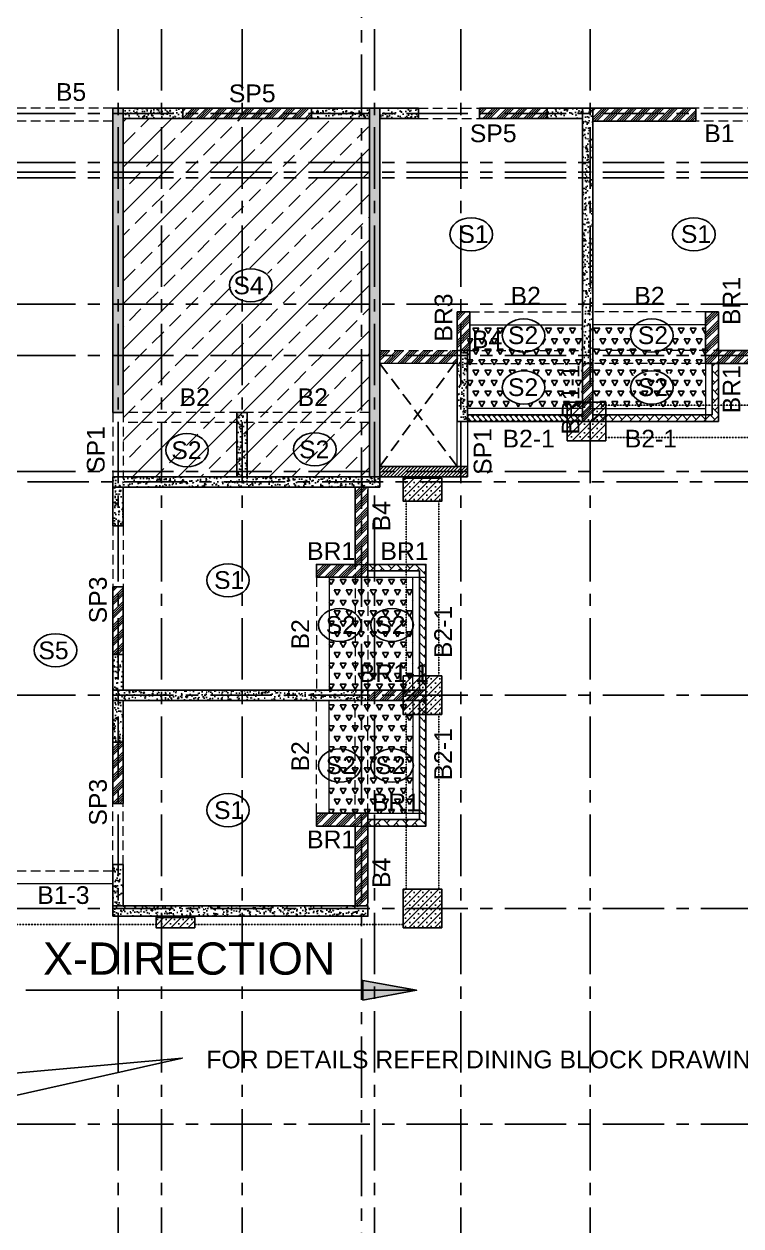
# Model space of a CAD drawing. Header units: inches. Extents: x -1898 to 127651, y -195120 to -109120.
# Drawn here: x 55605 to 66741, y -177431 to -158776 of the extents above; entities that cross this region are included whole.
import ezdxf

# ---------------------------------------------------------------- set-up
doc = ezdxf.new("R2010")
doc.units = ezdxf.units.IN
doc.header["$MEASUREMENT"] = 0
for name, pattern in [('CENTER', [50.8, 31.75, -6.35, 6.35, -6.35]), ('DASHED2', [9.525, 6.35, -3.175]), ('Hidden', [3, 2, -1])]:
    doc.linetypes.add(name, pattern=pattern)
for name, color, linetype in [('1', 8, 'Continuous'), ('160 R.C. WALL HAT', 8, 'Continuous'), ('160 R.C.WALL', 6, 'Continuous'), ('2', 5, 'Continuous'), ('AR-Column', 40, 'Continuous'), ('AR-Hidden', 251, 'DASHED2'), ('BAL. PARAPET WALL', 4, 'Continuous'), ('BEAM TEXT', 4, 'Continuous'), ('DIM', 251, 'Continuous'), ('GRID', 8, 'CENTER'), ('NON S.WALL HATCH', 8, 'Continuous'), ('NON STRUC R.C.WALL', 6, 'Continuous'), ('NON.STRUC.R.C.WALLS', 1, 'Continuous'), ('PARAPET WALL', 4, 'Continuous'), ('SHEARWALL HATCH', 8, 'Continuous'), ('SPANRAL BEAM', 3, 'Continuous'), ('SUNKEN', 8, 'Continuous'), ('TEXT-1', 3, 'Continuous')]:
    doc.layers.add(name, color=color, linetype=linetype)
for name, color, linetype, lineweight in [('BEAMS', 3, 'Continuous', 0), ('SLAB CIR', 1, 'Continuous', 25), ('SLAB TXT', 3, 'Continuous', 0), ('TEXT1', 3, 'Continuous', 20)]:
    doc.layers.add(name, color=color, linetype=linetype, lineweight=lineweight)
doc.styles.add('T 200', font='sanss___.ttf')
doc.styles.add('T300', font='sanss___.ttf', dxfattribs={"height": 350})
pattern_1 = [(45, (2346260.05, -275504.5), (-106.066017, 106.066017), []), (45, (2346295.4, -275504.5), (-106.066017, 106.066017), []), (45, (2346330.76, -275504.5), (-106.066017, 106.066017), []), (45, (2346366.12, -275504.5), (-106.066017, 106.066017), [])]
pattern_2 = [(60, (2301842.9, -380682.11), (-93.75, 162.379763), [93.75, -93.75]), (120, (2301842.9, -380682.11), (-187.5, 1e-07), [93.75, -93.75]), (0, (2301796.02, -380600.92), (93.75, 162.379763), [93.75, -93.75])]
pattern_3 = [(50, (2184721.52, 77472.34), (179.315046, -15.688034), [18.75, -206.25]), (355, (2184721.52, 77472.34), (-34.687833, 188.048033), [15, -165]), (100.451444, (2184736.47, 77471.03), (144.627212, 172.359998), [15.935048, -175.285528]), (46.1842, (2184721.52, 77522.34), (266.810333, -41.37982), [28.125, -309.375]), (96.635635, (2184743.76, 77518.9), (233.665486, 243.52965), [23.902586, -262.92844]), (351.184164, (2184721.52, 77522.34), (233.665486, 243.52965), [22.5, -247.5]), (21, (2184746.52, 77509.84), (149.226763, -100.654723), [18.75, -206.25]), (326, (2184746.52, 77509.84), (60.828833, 181.287511), [15, -165]), (71.451445, (2184758.96, 77501.45), (210.055594, 80.632788), [15.935047, -175.285528]), (37.5, (2184721.524, 77472.34), (3.0399638, 83.2234635), [0, -163, 0, -167.5, 0, -165.625]), (7.5, (2184721.52, 77472.34), (65.7673844, 98.602928), [0, -95.5, 0, -159.25, 0, -63.125]), (327.5, (2184665.774, 77472.34), (133.455609, -5.638718), [0, -62.5, 0, -195, 0, -258.75]), (317.5, (2184640.77, 77472.34), (145.7965423, 25.0262456), [0, -81.25, 0, -129.5, 0, -183.75])]
pattern_4 = [(45, (-132245.64, 75915.45), (-66.29126, 66.29126), []), (45, (-132179.35, 75915.45), (-66.29126, 66.29126), [0, -93.75])]
pattern_5 = [(45, (1605, -8980), (-66.29126, 66.29126), []), (45, (1671.29, -8980), (-66.29126, 66.29126), [0, -93.75])]

# ---------------------------------------------------------------- blocks, each defined once
blk = doc.blocks.new('A$C02A55DAE')
at = {"layer": 'NON S.WALL HATCH'}
h = blk.add_hatch(dxfattribs=at)
h.set_pattern_fill('SACNCR', color=256, scale=1000)
h.set_pattern_definition(pattern_4)
h.paths.add_polyline_path([(58879, -10920), (59479, -10920), (59479, -10320), (58879, -10320)])
h = blk.add_hatch(dxfattribs=at)
h.set_pattern_fill('SACNCR', color=256, scale=1000)
h.set_pattern_definition(pattern_5)
h.paths.add_polyline_path([(56932, -11500), (56332, -11500), (56332, -11860), (56932, -11860)])
h = blk.add_hatch(dxfattribs=at)
h.set_pattern_fill('SACNCR', color=256, scale=1000)
h.set_pattern_definition(pattern_5)
h.paths.add_polyline_path([(56932, -15170), (56332, -15170), (56332, -14570), (56932, -14570)])
h = blk.add_hatch(dxfattribs=at)
h.set_pattern_fill('SACNCR', color=256, scale=1000)
h.set_pattern_definition(pattern_5)
h.paths.add_polyline_path([(56932, -18480), (56332, -18480), (56332, -17880), (56932, -17880)])
h = blk.add_hatch(dxfattribs=at)
h.set_pattern_fill('SACNCR', color=256, scale=1000)
h.set_pattern_definition(pattern_4)
h.paths.add_polyline_path([(53094, -18480), (52494, -18480), (52494, -18320), (53094, -18320)])
at = {"layer": 'AR-Column', "color": 4, "elevation": -29}
for points in [[(58879, -10920), (59479, -10920), (59479, -10320), (58879, -10320)], [(56932, -11500), (56332, -11500), (56332, -11860), (56932, -11860)], [(56932, -15170), (56332, -15170), (56332, -14570), (56932, -14570)], [(56932, -18480), (56332, -18480), (56332, -17880), (56932, -17880)], [(53094, -18480), (52494, -18480), (52494, -18320), (53094, -18320)]]:
    blk.add_lwpolyline(points, close=True, dxfattribs=at)
at = {"layer": 'AR-Hidden', "ltscale": 0.009}
for p, q in [((62189, -10370, -29), (59479, -10370, -29)), ((62189, -10870, -29), (59479, -10870, -29)), ((56379, -11860, -29), (56379, -14570, -29)), ((56884, -11860, -29), (56884, -14570, -29)), ((56379, -17880, -29), (56379, -15170, -29)), ((56884, -17880, -29), (56884, -15170, -29)), ((49257, -18430, -29), (52494, -18430, -29)), ((56332, -18430, -29), (53094, -18430, -29))]:
    blk.add_line(p, q, dxfattribs=at)

msp = doc.modelspace()

# ---------------------------------------------------------------- hatches: boundary and pattern name
at = {"layer": '160 R.C. WALL HAT'}
h = msp.add_hatch(dxfattribs=at)
h.set_pattern_fill('AR-CONC', color=256, scale=25)
h.set_pattern_definition(pattern_3)
h.paths.add_polyline_path([(57146, -164803.5), (56986, -164803.5), (56986, -160083.5), (57146, -160083.5)])
h = msp.add_hatch(dxfattribs=at)
h.set_pattern_fill('AR-CONC', color=256, scale=25)
h.set_pattern_definition(pattern_3)
h.paths.add_polyline_path([(58071, -160083.5), (57146, -160083.5), (57146, -160243.5), (58071, -160243.5)])
h = msp.add_hatch(dxfattribs=at)
h.set_pattern_fill('AR-CONC', color=256, scale=25)
h.set_pattern_definition(pattern_3)
h.paths.add_polyline_path([(60071, -160243.5), (60071, -160083.5), (60971, -160083.5), (60971, -160243.5)])
h = msp.add_hatch(dxfattribs=at)
h.set_pattern_fill('AR-CONC', color=256, scale=25)
h.set_pattern_definition(pattern_3)
h.paths.add_polyline_path([(60971, -160083.5), (61131, -160083.5), (61131, -165803.5), (60971, -165803.5)])
h = msp.add_hatch(dxfattribs=at)
h.set_pattern_fill('AR-CONC', color=256, scale=25)
h.set_pattern_definition(pattern_3)
h.paths.add_polyline_path([(61131, -160083.5), (61731, -160083.5), (61731, -160243.5), (61131, -160243.5)])
h = msp.add_hatch(dxfattribs=at)
h.set_pattern_fill('AR-CONC', color=256, scale=25)
h.set_pattern_definition(pattern_3)
h.paths.add_polyline_path([(64281, -160083.5), (64281, -160243.5), (63731, -160243.5), (63731, -160083.5)])
h = msp.add_hatch(dxfattribs=at)
h.set_pattern_fill('AR-CONC', color=256, scale=25)
h.set_pattern_definition(pattern_3)
h.paths.add_polyline_path([(64441, -164043.5), (64281, -164043.5), (64281, -160083.5), (64441, -160083.5)])
h = msp.add_hatch(dxfattribs=at)
h.set_pattern_fill('AR-CONC', color=256, scale=25)
h.set_pattern_definition(pattern_3)
h.paths.add_polyline_path([(62491, -163843.5), (62331, -163843.5), (62331, -164943.5), (62491, -164943.5)])
h = msp.add_hatch(dxfattribs=at)
h.set_pattern_fill('AR-CONC', color=256, scale=25)
h.set_pattern_definition([(50, (0, -35133.3), (179.31505, -15.68803), [18.75, -206.25]), (355, (0, -35133.3), (-34.68783, 188.04803), [15, -165]), (100.45144, (14.94, -35134.6), (144.62721, 172.36), [15.93505, -175.28553]), (46.1842, (0, -35083.3), (266.81033, -41.37982), [28.125, -309.375]), (96.63564, (22.23, -35086.75), (233.6655, 243.52965), [23.9026, -262.92844]), (351.18416, (0, -35083.3), (233.6655, 243.52965), [22.5, -247.5]), (21, (25, -35095.8), (149.22676, -100.65472), [18.75, -206.25]), (326, (25, -35095.8), (60.82883, 181.2875), [15, -165]), (71.45144, (37.44, -35104.19), (210.0556, 80.63279), [15.93505, -175.28553]), (37.5, (0, -35133.3), (3.039964, 83.223463), [0, -163, 0, -167.5, 0, -165.625]), (7.5, (0, -35133.3), (65.767384, 98.60293), [0, -95.5, 0, -159.25, 0, -63.125]), (327.5, (-55.75, -35133.3), (133.45561, -5.638718), [0, -62.5, 0, -195, 0, -258.75]), (317.5, (-80.75, -35133.3), (145.79654, 25.02625), [0, -81.25, 0, -129.5, 0, -183.75])])
h.paths.add_polyline_path([(62491, -164043.5), (62531, -164043.5), (62531, -163843.5), (62491, -163843.5)])
h = msp.add_hatch(dxfattribs=at)
h.set_pattern_fill('AR-CONC', color=256, scale=25)
h.set_pattern_definition(pattern_3)
h.paths.add_polyline_path([(59070.8, -164803.4), (58910.8, -164803.4), (58910.8, -165803.5), (59070.8, -165803.5)])
h = msp.add_hatch(dxfattribs=at)
h.set_pattern_fill('AR-CONC', color=256, scale=25)
h.set_pattern_definition(pattern_3)
h.paths.add_polyline_path([(61131, -165803.5), (56986, -165803.5), (56986, -165963.5), (61131, -165963.5)])
h = msp.add_hatch(dxfattribs=at)
h.set_pattern_fill('AR-CONC', color=256, scale=25)
h.set_pattern_definition(pattern_3)
h.paths.add_polyline_path([(56986, -165963.5), (57146, -165963.5), (57146, -166563.5), (56986, -166563.5)])
h = msp.add_hatch(dxfattribs=at)
h.set_pattern_fill('AR-CONC', color=256, scale=25)
h.set_pattern_definition(pattern_3)
h.paths.add_polyline_path([(57146, -168583.5), (56986, -168583.5), (56986, -169113.5), (57146, -169113.5)])
h = msp.add_hatch(dxfattribs=at)
h.set_pattern_fill('AR-CONC', color=256, scale=25)
h.set_pattern_definition(pattern_3)
h.paths.add_polyline_path([(56986, -169273.5), (56986, -169113.5), (60946, -169113.5), (60946, -169273.5)])
h = msp.add_hatch(dxfattribs=at)
h.set_pattern_fill('AR-CONC', color=256, scale=25)
h.set_pattern_definition(pattern_3)
h.paths.add_polyline_path([(57146, -169923.5), (56986, -169923.5), (56986, -169273.5), (57146, -169273.5)])
h = msp.add_hatch(dxfattribs=at)
h.set_pattern_fill('AR-CONC', color=256, scale=25)
h.set_pattern_definition(pattern_3)
h.paths.add_polyline_path([(56986, -171823.5), (57146, -171823.5), (57146, -172463.5), (56986, -172463.5)])
h = msp.add_hatch(dxfattribs=at)
h.set_pattern_fill('AR-CONC', color=256, scale=25)
h.set_pattern_definition(pattern_3)
h.paths.add_polyline_path([(56986, -172623.5), (56986, -172463.5), (60946, -172463.5), (60946, -172623.5)])
at = {"layer": '2'}
msp.add_hatch(color=1, dxfattribs=at).paths.add_polyline_path([(60867.2, -173927), (60867.2, -173620.1), (61701.9, -173773.5)])
at = {"layer": 'BAL. PARAPET WALL'}
h = msp.add_hatch(dxfattribs=at)
h.set_pattern_fill('AR-HBONE', color=256, angle=90, style=0)
h.set_pattern_definition([(135, (-445182.15, -2290001.76), (-143.684098, 2e-14), [304.8, -101.6]), (225, (-445253.99, -2289929.91), (-143.684098, 2e-14), [304.8, -101.6])])
h.paths.add_polyline_path([(64441, -164843.5), (64441, -164943.5), (66391, -164943.5), (66391, -164043.5), (66291, -164043.5), (66291, -164843.5)])
h = msp.add_hatch(dxfattribs=at)
h.set_pattern_fill('AR-HBONE', color=256, scale=15, angle=90, style=0)
h.set_pattern_definition([(135, (25996.81, -35133.3), (-84.852814, 1e-14), [180, -60]), (225, (25954.385, -35090.87), (-84.852814, 1e-14), [180, -60])])
h.paths.add_polyline_path([(62491, -164843.5), (64281, -164843.5), (64281, -164943.5), (62491, -164943.5)])
h = msp.add_hatch(dxfattribs=at)
h.set_pattern_fill('AR-HBONE', color=256, style=0)
h.set_pattern_definition([(45, (-2097180.89, 327407.85), (1e-14, 143.684098), [304.8, -101.6]), (135, (-2097109.05, 327479.7), (1e-14, 143.684098), [304.8, -101.6])])
h.paths.add_polyline_path([(61746, -169113.5), (61846, -169113.5), (61846, -167163.5), (60946, -167163.5), (60946, -167263.5), (61746, -167263.5)])
h = msp.add_hatch(dxfattribs=at)
h.set_pattern_fill('AR-HBONE', color=256, style=0)
h.set_pattern_definition([(45, (-2097180.89, 327407.85), (1e-14, 143.684098), [304.8, -101.6]), (135, (-2097109.05, 327479.7), (1e-14, 143.684098), [304.8, -101.6])])
h.paths.add_polyline_path([(61746, -169273.5), (61846, -169273.5), (61846, -171223.5), (60946, -171223.5), (60946, -171123.5), (61746, -171123.5)])
at = {"layer": 'NON STRUC R.C.WALL'}
h = msp.add_hatch(dxfattribs=at)
h.set_pattern_fill('ANSI34', color=1, scale=200)
h.set_pattern_definition(pattern_1)
h.paths.add_polyline_path([(60071, -160083.5), (58071, -160083.5), (58071, -160243.5), (60071, -160243.5)])
h = msp.add_hatch(dxfattribs=at)
h.set_pattern_fill('ANSI34', color=1, scale=200)
h.set_pattern_definition(pattern_1)
h.paths.add_polyline_path([(62681, -160083.5), (63731, -160083.5), (63731, -160243.5), (62681, -160243.5)])
h = msp.add_hatch(dxfattribs=at)
h.set_pattern_fill('ANSI34', color=1, scale=200)
h.set_pattern_definition(pattern_1)
h.paths.add_polyline_path([(66041, -160083.5), (64441, -160083.5), (64441, -160283.5), (66041, -160283.5)])
h = msp.add_hatch(dxfattribs=at)
h.set_pattern_fill('ANSI34', color=1, scale=200)
h.set_pattern_definition([(45, (2346300.05, -275544.5), (-106.066017, 106.066017), []), (45, (2346335.41, -275544.5), (-106.066017, 106.066017), []), (45, (2346370.76, -275544.5), (-106.066017, 106.066017), []), (45, (2346406.12, -275544.5), (-106.066017, 106.066017), [])])
h.paths.add_polyline_path([(62331, -163243.5), (62531, -163243.5), (62531, -163843.5), (62331, -163843.5)])
h = msp.add_hatch(dxfattribs=at)
h.set_pattern_fill('ANSI34', color=1, scale=200)
h.set_pattern_definition(pattern_1)
h.paths.add_polyline_path([(67591, -163843.5), (66391, -163843.5), (66391, -163243.5), (66191, -163243.5), (66191, -164043.5), (67591, -164043.5)])
h = msp.add_hatch(dxfattribs=at)
h.set_pattern_fill('ANSI34', color=1, scale=200)
h.set_pattern_definition([(45, (2184721.52, 80632.34), (-106.066017, 106.066017), []), (45, (2184756.88, 80632.34), (-106.066017, 106.066017), []), (45, (2184792.23, 80632.34), (-106.066017, 106.066017), []), (45, (2184827.59, 80632.34), (-106.066017, 106.066017), [])])
h.paths.add_polyline_path([(61131, -163843.5), (62331, -163843.5), (62331, -164043.5), (61131, -164043.5)])
h = msp.add_hatch(dxfattribs=at)
h.set_pattern_fill('ANSI34', color=1, scale=200)
h.set_pattern_definition(pattern_1)
h.paths.add_polyline_path([(64281, -164043.5), (64441, -164043.5), (64441, -164943.5), (64281, -164943.5)])
h = msp.add_hatch(dxfattribs=at)
h.set_pattern_fill('ANSI34', color=1, scale=200)
h.set_pattern_definition(pattern_1)
h.paths.add_polyline_path([(60746, -165963.5), (60946, -165963.5), (60946, -167363.5), (60146, -167363.5), (60146, -167163.5), (60746, -167163.5)])
h = msp.add_hatch(dxfattribs=at)
h.set_pattern_fill('ANSI34', color=1, scale=200)
h.set_pattern_definition(pattern_1)
h.paths.add_polyline_path([(57146, -167513.5), (57146, -168563.5), (56986, -168563.5), (56986, -167513.5)])
h = msp.add_hatch(dxfattribs=at)
h.set_pattern_fill('ANSI34', color=1, scale=200)
h.set_pattern_definition(pattern_1)
h.paths.add_polyline_path([(60946, -169273.5), (60946, -169113.5), (61846, -169113.5), (61846, -169273.5)])
h = msp.add_hatch(dxfattribs=at)
h.set_pattern_fill('ANSI34', color=1, scale=200)
h.set_pattern_definition(pattern_1)
h.paths.add_polyline_path([(57146, -170873.5), (57146, -169923.5), (56986, -169923.5), (56986, -170873.5)])
h = msp.add_hatch(dxfattribs=at)
h.set_pattern_fill('ANSI34', color=1, scale=200)
h.set_pattern_definition(pattern_1)
h.paths.add_polyline_path([(60746, -172463.5), (60946, -172463.5), (60946, -171023.5), (60146, -171023.5), (60146, -171223.5), (60746, -171223.5)])
at = {"layer": 'SHEARWALL HATCH'}
h = msp.add_hatch(dxfattribs=at)
h.set_pattern_fill('ANSI31', color=5, scale=300)
h.set_pattern_definition([(45, (2207721.524, 69792.34), (-26.5165043, 26.5165043), [])])
h.paths.add_polyline_path([(62491, -165643.5), (61131, -165643.5), (61131, -165803.5), (62491, -165803.5)])
at = {"layer": 'SUNKEN'}
h = msp.add_hatch(dxfattribs=at)
h.set_pattern_fill('ANSI33', color=256, scale=2000)
h.set_pattern_definition([(45, (2365682.36, -304709.13), (-353.55339, 353.55339), []), (45, (2366035.9, -304709.13), (-353.55339, 353.55339), [250, -125])])
h.paths.add_polyline_path([(57146, -160243.5), (57746, -160243.5), (60971, -160243.5), (60971, -164803.5), (60971, -165803.5), (57146, -165803.5)])
edge = h.paths.add_edge_path(flags=16)
edge.add_ellipse((59146.8, -162823), major_axis=(-331, 0), ratio=0.77685, start_angle=0, end_angle=360)
h.paths.add_polyline_path([(59417, -163042.9), (58811.9, -163042.9), (58811.9, -162611.7), (59417, -162611.7)], flags=24)
h.paths.add_polyline_path([(61234.2, -165738.3), (61234.2, -164804.1), (61646.7, -164804.1), (61646.7, -165738.3)], flags=9)
h = msp.add_hatch(dxfattribs=at)
h.set_pattern_fill('TRIANG', color=256, scale=500)
h.set_pattern_definition(pattern_2)
h.paths.add_polyline_path([(64281, -164743.5), (62491, -164743.5), (62491, -164043.5), (64281, -164043.5)])
edge = h.paths.add_edge_path(flags=16)
edge.add_ellipse((63365, -164417.8), major_axis=(331, 0), ratio=0.77685, start_angle=0, end_angle=360)
h.paths.add_polyline_path([(64281, -164043.5), (62491, -164043.5), (62491, -163843.5), (64281, -163843.5)])
h.paths.add_polyline_path([(63654.6, -164199.7), (63654.6, -164630.8), (63049.5, -164630.8), (63049.5, -164199.7)], flags=0)
edge = h.paths.add_edge_path()
edge.add_line((63522.8, -163837.2), (63534.2, -163832.1))
edge.add_line((63534.2, -163832.1), (63545.4, -163826.7))
edge.add_line((63545.4, -163826.7), (63556.3, -163821))
edge.add_line((63556.3, -163821), (63566.9, -163814.9))
edge.add_line((63566.9, -163814.9), (63577.2, -163808.5))
edge.add_line((63577.2, -163808.5), (63587.1, -163801.8))
edge.add_line((63587.1, -163801.8), (63596.7, -163794.8))
edge.add_line((63596.7, -163794.8), (63605.9, -163787.5))
edge.add_line((63605.9, -163787.5), (63614.7, -163779.9))
edge.add_line((63614.7, -163779.9), (63623.2, -163772))
edge.add_line((63623.2, -163772), (63631.2, -163763.9))
edge.add_line((63631.2, -163763.9), (63638.8, -163755.6))
edge.add_line((63638.8, -163755.6), (63646, -163747))
edge.add_line((63646, -163747), (63652.7, -163738.2))
edge.add_line((63652.7, -163738.2), (63659, -163729.2))
edge.add_line((63659, -163729.2), (63664.8, -163720.1))
edge.add_line((63664.8, -163720.1), (63670.1, -163710.7))
edge.add_line((63670.1, -163710.7), (63675, -163701.2))
edge.add_line((63675, -163701.2), (63679.3, -163691.6))
edge.add_line((63679.3, -163691.6), (63683.2, -163681.8))
edge.add_line((63683.2, -163681.8), (63686.6, -163671.9))
edge.add_line((63686.6, -163671.9), (63689.4, -163661.9))
edge.add_line((63689.4, -163661.9), (63691.8, -163651.9))
edge.add_line((63691.8, -163651.9), (63693.6, -163641.7))
edge.add_line((63693.6, -163641.7), (63694.9, -163631.6))
edge.add_line((63694.9, -163631.6), (63695.7, -163621.4))
edge.add_line((63695.7, -163621.4), (63696, -163611.1))
edge.add_line((63696, -163611.1), (63695.7, -163600.9))
edge.add_line((63695.7, -163600.9), (63694.9, -163590.7))
edge.add_line((63694.9, -163590.7), (63693.6, -163580.5))
edge.add_line((63693.6, -163580.5), (63691.8, -163570.4))
edge.add_line((63691.8, -163570.4), (63689.4, -163560.3))
edge.add_line((63689.4, -163560.3), (63686.6, -163550.4))
edge.add_line((63686.6, -163550.4), (63683.2, -163540.5))
edge.add_line((63683.2, -163540.5), (63679.3, -163530.7))
edge.add_line((63679.3, -163530.7), (63675, -163521.1))
edge.add_line((63675, -163521.1), (63670.1, -163511.6))
edge.add_line((63670.1, -163511.6), (63664.8, -163502.2))
edge.add_line((63664.8, -163502.2), (63659, -163493))
edge.add_line((63659, -163493), (63652.7, -163484))
edge.add_line((63652.7, -163484), (63646, -163475.3))
edge.add_line((63646, -163475.3), (63638.8, -163466.7))
edge.add_line((63638.8, -163466.7), (63631.2, -163458.3))
edge.add_line((63631.2, -163458.3), (63623.2, -163450.2))
edge.add_line((63623.2, -163450.2), (63614.7, -163442.4))
edge.add_line((63614.7, -163442.4), (63605.9, -163434.8))
edge.add_line((63605.9, -163434.8), (63596.7, -163427.5))
edge.add_line((63596.7, -163427.5), (63587.1, -163420.5))
edge.add_line((63587.1, -163420.5), (63577.2, -163413.8))
edge.add_line((63577.2, -163413.8), (63566.9, -163407.4))
edge.add_line((63566.9, -163407.4), (63560.1, -163403.5))
edge.add_line((63560.1, -163443.5), (64281, -163443.5))
edge.add_line((64281, -163443.5), (64281, -163843.5))
edge.add_line((64281, -163843.5), (63506.6, -163843.5))
edge.add_line((63506.6, -163843.5), (63511.1, -163841.8))
edge.add_line((63511.1, -163841.8), (63522.8, -163837.2))
edge = h.paths.add_edge_path()
edge.add_line((63218.8, -163841.8), (63223.3, -163843.5))
edge.add_line((63223.3, -163843.5), (62491, -163843.5))
edge.add_line((62491, -163843.5), (62491, -163403.5))
edge.add_line((62491, -163443.5), (63169.8, -163443.5))
edge.add_line((63169.8, -163443.5), (63163, -163407.4))
edge.add_line((63163, -163407.4), (63152.8, -163413.8))
edge.add_line((63152.8, -163413.8), (63142.8, -163420.5))
edge.add_line((63142.8, -163420.5), (63133.2, -163427.5))
edge.add_line((63133.2, -163427.5), (63124, -163434.8))
edge.add_line((63124, -163434.8), (63115.2, -163442.4))
edge.add_line((63115.2, -163442.4), (63106.8, -163450.2))
edge.add_line((63106.8, -163450.2), (63098.7, -163458.3))
edge.add_line((63098.7, -163458.3), (63091.1, -163466.7))
edge.add_line((63091.1, -163466.7), (63083.9, -163475.3))
edge.add_line((63083.9, -163475.3), (63077.2, -163484))
edge.add_line((63077.2, -163484), (63070.9, -163493))
edge.add_line((63070.9, -163493), (63065.1, -163502.2))
edge.add_line((63065.1, -163502.2), (63059.8, -163511.6))
edge.add_line((63059.8, -163511.6), (63054.9, -163521.1))
edge.add_line((63054.9, -163521.1), (63050.6, -163530.7))
edge.add_line((63050.6, -163530.7), (63046.7, -163540.5))
edge.add_line((63046.7, -163540.5), (63043.3, -163550.4))
edge.add_line((63043.3, -163550.4), (63040.5, -163560.3))
edge.add_line((63040.5, -163560.3), (63038.1, -163570.4))
edge.add_line((63038.1, -163570.4), (63036.3, -163580.5))
edge.add_line((63036.3, -163580.5), (63035, -163590.7))
edge.add_line((63035, -163590.7), (63034.2, -163600.9))
edge.add_line((63034.2, -163600.9), (63034, -163611.1))
edge.add_line((63034, -163611.1), (63034.2, -163621.4))
edge.add_line((63034.2, -163621.4), (63035, -163631.6))
edge.add_line((63035, -163631.6), (63036.3, -163641.7))
edge.add_line((63036.3, -163641.7), (63038.1, -163651.9))
edge.add_line((63038.1, -163651.9), (63040.5, -163661.9))
edge.add_line((63040.5, -163661.9), (63043.3, -163671.9))
edge.add_line((63043.3, -163671.9), (63046.7, -163681.8))
edge.add_line((63046.7, -163681.8), (63050.6, -163691.6))
edge.add_line((63050.6, -163691.6), (63054.9, -163701.2))
edge.add_line((63054.9, -163701.2), (63059.8, -163710.7))
edge.add_line((63059.8, -163710.7), (63065.1, -163720.1))
edge.add_line((63065.1, -163720.1), (63070.9, -163729.2))
edge.add_line((63070.9, -163729.2), (63077.2, -163738.2))
edge.add_line((63077.2, -163738.2), (63083.9, -163747))
edge.add_line((63083.9, -163747), (63091.1, -163755.6))
edge.add_line((63091.1, -163755.6), (63098.7, -163763.9))
edge.add_line((63098.7, -163763.9), (63106.8, -163772))
edge.add_line((63106.8, -163772), (63115.2, -163779.9))
edge.add_line((63115.2, -163779.9), (63124, -163787.5))
edge.add_line((63124, -163787.5), (63133.2, -163794.8))
edge.add_line((63133.2, -163794.8), (63142.8, -163801.8))
edge.add_line((63142.8, -163801.8), (63152.8, -163808.5))
edge.add_line((63152.8, -163808.5), (63163, -163814.9))
edge.add_line((63163, -163814.9), (63173.6, -163821))
edge.add_line((63173.6, -163821), (63184.5, -163826.7))
edge.add_line((63184.5, -163826.7), (63195.7, -163832.1))
edge.add_line((63195.7, -163832.1), (63207.1, -163837.2))
edge.add_line((63207.1, -163837.2), (63218.8, -163841.8))
h = msp.add_hatch(dxfattribs=at)
h.set_pattern_fill('TRIANG', color=256, scale=500)
h.set_pattern_definition(pattern_2)
h.paths.add_polyline_path([(64441, -164743.5), (66191, -164743.5), (66191, -164043.5), (64441, -164043.5)])
edge = h.paths.add_edge_path(flags=16)
edge.add_ellipse((65357, -164417.8), major_axis=(-331, 0), ratio=0.77685, start_angle=0, end_angle=360, ccw=False)
h.paths.add_polyline_path([(64441, -164043.5), (66191, -164043.5), (66191, -163843.5), (64441, -163843.5)])
h.paths.add_polyline_path([(65067.4, -164199.7), (65067.4, -164630.8), (65672.5, -164630.8), (65672.5, -164199.7)], flags=16)
edge = h.paths.add_edge_path()
edge.add_line((65199.2, -163837.2), (65187.8, -163832.1))
edge.add_line((65187.8, -163832.1), (65176.6, -163826.7))
edge.add_line((65176.6, -163826.7), (65165.7, -163821))
edge.add_line((65165.7, -163821), (65155.1, -163814.9))
edge.add_line((65155.1, -163814.9), (65144.8, -163808.5))
edge.add_line((65144.8, -163808.5), (65134.9, -163801.8))
edge.add_line((65134.9, -163801.8), (65125.3, -163794.8))
edge.add_line((65125.3, -163794.8), (65116.1, -163787.5))
edge.add_line((65116.1, -163787.5), (65107.3, -163779.9))
edge.add_line((65107.3, -163779.9), (65098.8, -163772))
edge.add_line((65098.8, -163772), (65090.8, -163763.9))
edge.add_line((65090.8, -163763.9), (65083.2, -163755.6))
edge.add_line((65083.2, -163755.6), (65076, -163747))
edge.add_line((65076, -163747), (65069.3, -163738.2))
edge.add_line((65069.3, -163738.2), (65063, -163729.2))
edge.add_line((65063, -163729.2), (65057.2, -163720.1))
edge.add_line((65057.2, -163720.1), (65051.9, -163710.7))
edge.add_line((65051.9, -163710.7), (65047, -163701.2))
edge.add_line((65047, -163701.2), (65042.6, -163691.6))
edge.add_line((65042.6, -163691.6), (65038.8, -163681.8))
edge.add_line((65038.8, -163681.8), (65035.4, -163671.9))
edge.add_line((65035.4, -163671.9), (65032.6, -163661.9))
edge.add_line((65032.6, -163661.9), (65030.2, -163651.9))
edge.add_line((65030.2, -163651.9), (65028.4, -163641.7))
edge.add_line((65028.4, -163641.7), (65027.1, -163631.6))
edge.add_line((65027.1, -163631.6), (65026.3, -163621.4))
edge.add_line((65026.3, -163621.4), (65026, -163611.1))
edge.add_line((65026, -163611.1), (65026.3, -163600.9))
edge.add_line((65026.3, -163600.9), (65027.1, -163590.7))
edge.add_line((65027.1, -163590.7), (65028.4, -163580.5))
edge.add_line((65028.4, -163580.5), (65030.2, -163570.4))
edge.add_line((65030.2, -163570.4), (65032.6, -163560.3))
edge.add_line((65032.6, -163560.3), (65035.4, -163550.4))
edge.add_line((65035.4, -163550.4), (65038.8, -163540.5))
edge.add_line((65038.8, -163540.5), (65042.6, -163530.7))
edge.add_line((65042.6, -163530.7), (65047, -163521.1))
edge.add_line((65047, -163521.1), (65051.9, -163511.6))
edge.add_line((65051.9, -163511.6), (65057.2, -163502.2))
edge.add_line((65057.2, -163502.2), (65063, -163493))
edge.add_line((65063, -163493), (65069.3, -163484))
edge.add_line((65069.3, -163484), (65076, -163475.3))
edge.add_line((65076, -163475.3), (65083.2, -163466.7))
edge.add_line((65083.2, -163466.7), (65090.8, -163458.3))
edge.add_line((65090.8, -163458.3), (65098.8, -163450.2))
edge.add_line((65098.8, -163450.2), (65107.3, -163442.4))
edge.add_line((65107.3, -163442.4), (65116.1, -163434.8))
edge.add_line((65116.1, -163434.8), (65125.3, -163427.5))
edge.add_line((65125.3, -163427.5), (65134.9, -163420.5))
edge.add_line((65134.9, -163420.5), (65144.8, -163413.8))
edge.add_line((65144.8, -163413.8), (65155.1, -163407.4))
edge.add_line((65155.1, -163407.4), (65161.9, -163403.5))
edge.add_line((65143.7, -163443.5), (64422.8, -163443.5))
edge.add_line((64422.8, -163443.5), (64441, -163843.5))
edge.add_line((64441, -163843.5), (65215.4, -163843.5))
edge.add_line((65215.4, -163843.5), (65210.9, -163841.8))
edge.add_line((65210.9, -163841.8), (65199.2, -163837.2))
edge = h.paths.add_edge_path()
edge.add_line((65503.2, -163841.8), (65498.7, -163843.5))
edge.add_line((65498.7, -163843.5), (66231, -163843.5))
edge.add_line((66191, -163843.5), (66191, -163403.5))
edge.add_line((66231, -163443.5), (65552.2, -163443.5))
edge.add_line((65552.2, -163443.5), (65559, -163407.4))
edge.add_line((65559, -163407.4), (65569.2, -163413.8))
edge.add_line((65569.2, -163413.8), (65579.2, -163420.5))
edge.add_line((65579.2, -163420.5), (65588.8, -163427.5))
edge.add_line((65588.8, -163427.5), (65598, -163434.8))
edge.add_line((65598, -163434.8), (65606.8, -163442.4))
edge.add_line((65606.8, -163442.4), (65615.2, -163450.2))
edge.add_line((65615.2, -163450.2), (65623.3, -163458.3))
edge.add_line((65623.3, -163458.3), (65630.9, -163466.7))
edge.add_line((65630.9, -163466.7), (65638.1, -163475.3))
edge.add_line((65638.1, -163475.3), (65644.8, -163484))
edge.add_line((65644.8, -163484), (65651.1, -163493))
edge.add_line((65651.1, -163493), (65656.9, -163502.2))
edge.add_line((65656.9, -163502.2), (65662.2, -163511.6))
edge.add_line((65662.2, -163511.6), (65667.1, -163521.1))
edge.add_line((65667.1, -163521.1), (65671.4, -163530.7))
edge.add_line((65671.4, -163530.7), (65675.3, -163540.5))
edge.add_line((65675.3, -163540.5), (65678.7, -163550.4))
edge.add_line((65678.7, -163550.4), (65681.5, -163560.3))
edge.add_line((65681.5, -163560.3), (65683.9, -163570.4))
edge.add_line((65683.9, -163570.4), (65685.7, -163580.5))
edge.add_line((65685.7, -163580.5), (65687, -163590.7))
edge.add_line((65687, -163590.7), (65687.8, -163600.9))
edge.add_line((65687.8, -163600.9), (65688, -163611.1))
edge.add_line((65688, -163611.1), (65687.8, -163621.4))
edge.add_line((65687.8, -163621.4), (65687, -163631.6))
edge.add_line((65687, -163631.6), (65685.7, -163641.7))
edge.add_line((65685.7, -163641.7), (65683.9, -163651.9))
edge.add_line((65683.9, -163651.9), (65681.5, -163661.9))
edge.add_line((65681.5, -163661.9), (65678.7, -163671.9))
edge.add_line((65678.7, -163671.9), (65675.3, -163681.8))
edge.add_line((65675.3, -163681.8), (65671.4, -163691.6))
edge.add_line((65671.4, -163691.6), (65667.1, -163701.2))
edge.add_line((65667.1, -163701.2), (65662.2, -163710.7))
edge.add_line((65662.2, -163710.7), (65656.9, -163720.1))
edge.add_line((65656.9, -163720.1), (65651.1, -163729.2))
edge.add_line((65651.1, -163729.2), (65644.8, -163738.2))
edge.add_line((65644.8, -163738.2), (65638.1, -163747))
edge.add_line((65638.1, -163747), (65630.9, -163755.6))
edge.add_line((65630.9, -163755.6), (65623.3, -163763.9))
edge.add_line((65623.3, -163763.9), (65615.2, -163772))
edge.add_line((65615.2, -163772), (65606.8, -163779.9))
edge.add_line((65606.8, -163779.9), (65598, -163787.5))
edge.add_line((65598, -163787.5), (65588.8, -163794.8))
edge.add_line((65588.8, -163794.8), (65579.2, -163801.8))
edge.add_line((65579.2, -163801.8), (65569.2, -163808.5))
edge.add_line((65569.2, -163808.5), (65559, -163814.9))
edge.add_line((65559, -163814.9), (65548.4, -163821))
edge.add_line((65548.4, -163821), (65537.5, -163826.7))
edge.add_line((65537.5, -163826.7), (65526.3, -163832.1))
edge.add_line((65526.3, -163832.1), (65514.9, -163837.2))
edge.add_line((65514.9, -163837.2), (65503.2, -163841.8))
h = msp.add_hatch(dxfattribs=at)
h.set_pattern_fill('TRIANG', color=256, scale=500)
h.set_pattern_definition(pattern_2)
h.paths.add_polyline_path([(61646, -167363.5), (60346, -167363.5), (60346, -169113.5), (61646, -169113.5)])
h = msp.add_hatch(dxfattribs=at)
h.set_pattern_fill('TRIANG', color=256, scale=500)
h.set_pattern_definition(pattern_2)
h.paths.add_polyline_path([(61646, -171023.5), (60346, -171023.5), (60346, -169273.5), (61646, -169273.5)])

# ---------------------------------------------------------------- linework, layer by layer
at = {"layer": '1', "linetype": 'Hidden', "ltscale": 100}
for p, q in [((61131, -165643.5, 14.7), (62291, -164043.5, 14.7)), ((61131, -164043.5, 14.7), (62331, -165643.5, 14.7))]:
    msp.add_line(p, q, dxfattribs=at)
at = {"layer": '160 R.C.WALL'}
msp.add_line((62331, -164943.5, 14.7), (62491, -164943.5, 14.7), dxfattribs=at)
at = {"layer": '160 R.C.WALL', "elevation": 14.7}
for points in [[(56986, -160083.5), (57146, -160083.5), (57146, -164803.5), (56986, -164803.5)], [(60971, -160083.5), (61131, -160083.5), (61131, -165803.5), (60971, -165803.5)], [(64441, -164043.5), (64281, -164043.5), (64281, -160083.5), (64441, -160083.5)], [(62331, -163843.5), (62491, -163843.5), (62491, -164943.5), (62331, -164943.5)], [(62491, -164043.5), (62531, -164043.5), (62531, -163843.5), (62491, -163843.5)], [(59070.8, -164803.4), (58910.8, -164803.4), (58910.8, -165803.5), (59070.8, -165803.5)], [(61131, -165803.5), (62491, -165803.5), (62491, -165643.5), (61131, -165643.5)], [(61131, -165803.5), (56986, -165803.5), (56986, -165963.5), (61131, -165963.5)], [(56986, -169273.5), (56986, -169113.5), (60946, -169113.5), (60946, -169273.5)], [(56986, -172623.5), (56986, -172463.5), (60946, -172463.5), (60946, -172623.5)]]:
    msp.add_lwpolyline(points, close=True, dxfattribs=at)
for points in [[(57146, -160243.5), (58071, -160243.5), (58071, -160083.5), (57146, -160083.5)], [(60971, -160243.5), (60071, -160243.5), (60071, -160083.5), (60971, -160083.5)], [(61131, -160243.5), (61731, -160243.5), (61731, -160083.5), (61131, -160083.5)], [(64281, -160083.5), (63731, -160083.5), (63731, -160243.5), (64281, -160243.5)], [(56986, -165963.5), (56986, -166563.5), (57146, -166563.5), (57146, -165963.5)], [(56986, -169113.5), (56986, -168563.5), (57146, -168563.5), (57146, -169113.5)], [(56986, -169273.5), (56986, -169923.5), (57146, -169923.5), (57146, -169273.5)], [(56986, -172463.5), (56986, -171823.5), (57146, -171823.5), (57146, -172463.5)]]:
    msp.add_lwpolyline(points, dxfattribs=at)
at = {"layer": '2', "color": 1}
msp.add_line((55634, -173773.5), (61701.9, -173773.5), dxfattribs=at)
msp.add_lwpolyline([(60867.2, -173927), (60867.2, -173620.1), (61701.9, -173773.5), (60867.2, -173927)], dxfattribs=at)
at = {"layer": 'BAL. PARAPET WALL', "elevation": 14.7}
for points in [[(64441, -164843.5), (64441, -164943.5), (66391, -164943.5), (66391, -164043.5), (66291, -164043.5), (66291, -164843.5), (64441, -164843.5)], [(62491, -164843.5), (64281, -164843.5)], [(62491, -164943.5), (64281, -164943.5)], [(61746, -169113.5), (61846, -169113.5), (61846, -167163.5), (60946, -167163.5), (60946, -167263.5), (61746, -167263.5), (61746, -169113.5)], [(61746, -169273.5), (61846, -169273.5), (61846, -171223.5), (60946, -171223.5), (60946, -171123.5), (61746, -171123.5), (61746, -169273.5)]]:
    msp.add_lwpolyline(points, dxfattribs=at)
at = {"layer": 'BEAMS', "linetype": 'Hidden', "ltscale": 75}
for p, q in [((56986, -160083.5, 14.7), (55186, -160083.5, 14.7)), ((60071, -160083.5, 14.7), (58071, -160083.5, 29.5)), ((61731, -160083.5, 14.7), (63731, -160083.5, 14.7)), ((66991, -160083.5, 14.7), (66041, -160083.5, 14.7)), ((56986, -160283.5, 14.7), (55186, -160283.5, 14.7)), ((60071, -160243.5, 14.7), (58071, -160243.5, 29.5)), ((61731, -160243.5, 14.7), (63731, -160243.5, 14.7)), ((66991, -160283.5, 14.7), (66041, -160283.5, 14.7)), ((62531, -163243.5, 14.7), (64281, -163243.5, 14.7)), ((66191, -163243.5, 14.7), (64441, -163243.5, 14.7)), ((61131, -163843.5, 14.7), (62491, -163843.5, 14.7)), ((62491, -163843.5, 14.7), (64281, -163843.5, 14.7)), ((67591, -163843.5, 14.7), (64441, -163843.5, 14.7)), ((62491, -164043.5, 14.7), (64281, -164043.5, 14.7)), ((66191, -164043.5, 14.7), (64441, -164043.5, 14.7)), ((56986, -164803.5, 14.7), (56986, -165803.5, 14.7)), ((60971, -164803.4, 14.7), (57146, -164803.4, 14.7)), ((57146, -164803.5, 14.7), (57146, -165803.5, 14.7)), ((60971, -164963.4, 14.7), (57146, -164963.4, 14.7)), ((60746, -165963.5, 14.7), (60746, -169113.5, 14.7)), ((56986, -166563.5, 14.7), (56986, -168563.5, 14.7)), ((57146, -166563.5, 14.7), (57146, -168563.5, 14.7)), ((60146, -167363.5, 14.7), (60146, -169113.5, 14.7)), ((60946, -167363.5, 14.7), (60946, -169113.5, 14.7)), ((60146, -171023.5, 14.7), (60146, -169273.5, 14.7)), ((60746, -172463.5, 14.7), (60746, -169273.5, 14.7)), ((60946, -171023.5, 14.7), (60946, -169273.5, 14.7)), ((56986, -171823.5, 14.7), (56986, -169923.5, 14.7)), ((57146, -171823.5, 14.7), (57146, -169923.5, 14.7)), ((56986, -171923.5, 14.7), (55186, -171923.5, 14.7))]:
    msp.add_line(p, q, dxfattribs=at)
at = {"layer": 'BEAMS', "color": 4, "linetype": 'Continuous', "ltscale": 0.01}
for p, q in [((62331, -163243.5, 14.7), (62331, -163843.5, 14.7)), ((62531, -163243.5, 14.7), (62531, -163843.5, 14.7)), ((66191, -163243.5, 14.7), (66191, -164943.5, 14.7)), ((66391, -163243.5, 14.7), (66391, -164943.5, 14.7)), ((62531, -163443.5, 14.7), (64281, -163443.5, 14.7)), ((66191, -163443.5, 14.7), (64441, -163443.5, 14.7)), ((62331, -164043.5, 14.7), (61131, -164043.5, 14.7)), ((67591, -164043.5, 14.7), (66191, -164043.5, 14.7)), ((64281, -164743.5, 14.7), (62491, -164743.5, 14.7)), ((64441, -164743.5, 14.7), (66191, -164743.5, 14.7)), ((62331, -165643.5, 14.7), (62331, -164943.5, 14.7)), ((64341, -164943.5, 14.7), (62351, -164943.5, 14.7)), ((62491, -164943.5, 14.7), (62491, -165643.5, 14.7)), ((64441, -164943.5, 14.7), (66391, -164943.5, 14.7)), ((60946, -165963.5, 14.7), (60946, -167363.5, 14.7)), ((60146, -167163.5, 14.7), (61846, -167163.5, 14.7)), ((61846, -169113.5, 14.7), (61846, -167163.5, 14.7)), ((60146, -167363.5, 14.7), (61846, -167363.5, 14.7)), ((60346, -167363.5, 14.7), (60346, -169113.5, 14.7)), ((61646, -169113.5, 14.7), (61646, -167363.5, 14.7)), ((60346, -171023.5, 14.7), (60346, -169273.5, 14.7)), ((61646, -169273.5, 14.7), (61646, -171023.5, 14.7)), ((61846, -169273.5, 14.7), (61846, -171223.5, 14.7)), ((60146, -171023.5, 14.7), (61846, -171023.5, 14.7)), ((60946, -172463.5, 14.7), (60946, -171023.5, 14.7)), ((60146, -171223.5, 14.7), (61846, -171223.5, 14.7)), ((56986, -172123.5, 14.7), (55186, -172123.5, 14.7))]:
    msp.add_line(p, q, dxfattribs=at)
at = {"layer": 'DIM', "color": 2, "elevation": 14.7}
msp.add_lwpolyline([(55055.6, -175098.1), (58061.5, -174824.7), (55055.6, -175498.1)], dxfattribs=at)
at = {"layer": 'GRID', "ltscale": 30}
for p, q in [((57066, -146663.3, 14.7), (57066, -178683.9, 14.7)), ((57741, -146663.3, 14.7), (57741, -178683.9, 14.7)), ((58990.8, -146663.3, 14.7), (58990.8, -178683.9, 14.7)), ((61051, -146663.3, 14.7), (61051, -178683.9, 14.7)), ((62391, -146663.3, 14.7), (62391, -178683.9, 14.7)), ((64401, -146663.3, 14.7), (64401, -178683.9, 14.7)), ((60846, -147059.5, 14.7), (60846, -178683.9, 14.7)), ((86883.8, -160163.5, 14.7), (1190.2, -160163.5, 14.7)), ((86883.8, -160923.5, 14.7), (1084.7, -160923.5, 14.7)), ((86883.8, -161073.1, 14.7), (0, -161073.1, 14.7)), ((86883.8, -161163.5, 14.7), (1000.5, -161163.5, 14.7)), ((86883.8, -163123.5, 14.7), (912, -163123.5, 14.7)), ((86883.8, -163923.5, 14.7), (739.5, -163923.5, 14.7)), ((86883.8, -165723.5, 14.7), (936.5, -165723.5, 14.7)), ((87093.8, -165883.5, 14.7), (739.5, -165883.5, 14.7)), ((86883.8, -169193.5, 14.7), (739.5, -169193.5, 14.7)), ((86883.8, -172503.5, 14.7), (739.5, -172503.5, 14.7)), ((86883.8, -175853.5, 14.7), (739.5, -175853.5, 14.7))]:
    msp.add_line(p, q, dxfattribs=at)
at = {"layer": 'NON.STRUC.R.C.WALLS'}
msp.add_line((62491, -163843.5, 14.7), (62491, -164043.5, 14.7), dxfattribs=at)
msp.add_line((62491, -163843.5, 14.7), (62491, -164043.5, 14.7), dxfattribs=at)
msp.add_line((62491, -163843.5, 14.7), (62491, -164043.5, 14.7), dxfattribs=at)
at = {"layer": 'NON.STRUC.R.C.WALLS', "elevation": 14.7}
for points in [[(60071, -160083.5), (58071, -160083.5), (58071, -160243.5), (60071, -160243.5)], [(62681, -160083.5), (63731, -160083.5), (63731, -160243.5), (62681, -160243.5)], [(66041, -160083.5), (64441, -160083.5), (64441, -160283.5), (66041, -160283.5)], [(62331, -163243.5), (62531, -163243.5), (62531, -163843.5), (62331, -163843.5)], [(64281, -164043.5), (64441, -164043.5), (64441, -164943.5), (64281, -164943.5)], [(57146, -167513.5), (57146, -168563.5), (56986, -168563.5), (56986, -167513.5)], [(60946, -169273.5), (60946, -169113.5), (61846, -169113.5), (61846, -169273.5)], [(57146, -170873.5), (57146, -169923.5), (56986, -169923.5), (56986, -170873.5)]]:
    msp.add_lwpolyline(points, close=True, dxfattribs=at)
for points in [[(67591, -163843.5), (66391, -163843.5), (66391, -163243.5), (66191, -163243.5), (66191, -164043.5), (67591, -164043.5)], [(60746, -165963.5), (60746, -167163.5), (60146, -167163.5), (60146, -167363.5), (60946, -167363.5), (60946, -166003.5)], [(60746, -172463.5), (60746, -171223.5), (60146, -171223.5), (60146, -171023.5), (60946, -171023.5), (60946, -172423.5)]]:
    msp.add_lwpolyline(points, dxfattribs=at)
at = {"layer": 'PARAPET WALL'}
for p, q in [((62331, -163243.5, 14.7), (62531, -163243.5, 14.7)), ((66391, -163243.5, 14.7), (66191, -163243.5, 14.7)), ((60146, -167163.5, 14.7), (60146, -167363.5, 14.7)), ((60146, -171223.5, 14.7), (60146, -171023.5, 14.7))]:
    msp.add_line(p, q, dxfattribs=at)
at = {"layer": 'SLAB CIR'}
for centre, major_axis in [((62551.3, -162040.4, -0.7), (331, 0)), ((59125.2, -162831.2), (-331, 0)), ((63365, -163611.1, -0.7), (331, 0)), ((63365, -164417.8, -0.7), (331, 0)), ((60510.4, -168102.9, -0.7), (-331, 0)), ((61320.9, -168102.9, -0.7), (-331, 0)), ((56093.4, -168495.5), (-331, 0)), ((58773.2, -170976.7, -0.7), (-331, 0))]:
    msp.add_ellipse(centre, major_axis=major_axis, ratio=0.77685, dxfattribs=at)
at = {"layer": 'SLAB CIR', "extrusion": (0, 0, -1)}
for centre, major_axis in [((66008.1, -162040.4, -0.7), (-331, 0)), ((65357, -163611.1, -0.7), (-331, 0)), ((65357, -164417.8, -0.7), (-331, 0)), ((58136.2, -165390.7, -0.7), (331, 0)), ((60121.3, -165378.3, -0.7), (331, 0)), ((58773.2, -167410.2, -0.7), (-331, 0)), ((60510.4, -170284.1, -0.7), (-331, 0)), ((61320.9, -170284.1, -0.7), (-331, 0))]:
    msp.add_ellipse(centre, major_axis=major_axis, ratio=0.77685, dxfattribs=at)

# ---------------------------------------------------------------- block references
at = {"layer": 'DIM', "color": 1}
msp.add_blockref('A$C02A55DAE', (5162.4, -154323.5, 29.5), dxfattribs=at)

# ---------------------------------------------------------------- texts
at = {"layer": 'BEAM TEXT', "style": 'T300'}
for s, p in [('B5', (56100.7, -159968.3)), ('B1', (66171.6, -160609.9)), ('B2', (63163.1, -163130.3)), ('B2', (65084.7, -163130.3)), ('B4', (62562.9, -163807.4)), ('B2', (58020.6, -164706)), ('B2', (59855.3, -164706)), ('B2-1', (63037.6, -165348.5)), ('B2-1', (64936.3, -165348.5)), ('BR1', (60001.5, -167093.3)), ('BR1', (61141, -167093.3)), ('BR1-1', (60805.6, -168988)), ('BR1', (61008.2, -170994.6)), ('BR1', (60001.5, -171568.7)), ('B1-3', (55811.6, -172432.9))]:
    msp.add_text(s, height=275, dxfattribs=at).set_placement(p)
for s, p in [('BR1', (66730.9, -163448.4)), ('BR3', (62257.9, -163705.1)), ('BR1-1', (64232.5, -165150.7)), ('BR1', (66730.9, -164818.5)), ('B4', (61292.2, -166650.4)), ('B2-1', (62251, -168618.1)), ('B2', (60032.8, -168483.9)), ('B2-1', (62251, -170516.9)), ('B2', (60032.8, -170377.2)), ('B4', (61292.2, -172185.2))]:
    msp.add_text(s, height=275, rotation=90, dxfattribs=at).set_placement(p)
at = {"layer": 'SLAB TXT', "style": 'T300'}
for s, p in [('S1', (62351, -162173.3)), ('S1', (65807.4, -162173.3)), ('S4', (58857.3, -162970.9)), ('S2', (63121.4, -163744)), ('S2', (65138.1, -163744)), ('S2', (63121.4, -164550.7)), ('S2', (65138.1, -164550.7)), ('S2', (57892.7, -165528.6)), ('S2', (59877.7, -165516.3)), ('S1', (58557, -167543.1)), ('S2', (60291.5, -168240.9)), ('S2', (61062, -168240.9)), ('S5', (55827.7, -168635.3)), ('S2', (60291.5, -170417)), ('S2', (61062, -170417)), ('S1', (58557, -171114.7))]:
    msp.add_text(s, height=275, dxfattribs=at).set_placement(p)
at = {"layer": 'SPANRAL BEAM', "style": 'T300'}
for p in [(58786.4, -159989.7), (62529.6, -160609.9)]:
    msp.add_text('SP5', height=275, dxfattribs=at).set_placement(p)
for s, p in [('SP1', (56856, -165743.3)), ('SP1', (62864.8, -165773)), ('SP3', (56890.5, -168077.7)), ('SP3', (56890.5, -171217.7))]:
    msp.add_text(s, height=275, rotation=90, dxfattribs=at).set_placement(p)
at = {"layer": 'TEXT-1', "style": 'T300'}
msp.add_text('FOR DETAILS REFER DINING BLOCK DRAWING', height=275, dxfattribs=at).set_placement((58436.9, -174984.1))
at = {"layer": 'TEXT1', "color": 4, "style": 'T 200'}
msp.add_text('X-DIRECTION', height=500, dxfattribs=at).set_placement((55900.8, -173530.8))

doc.saveas('drawing.dxf')
